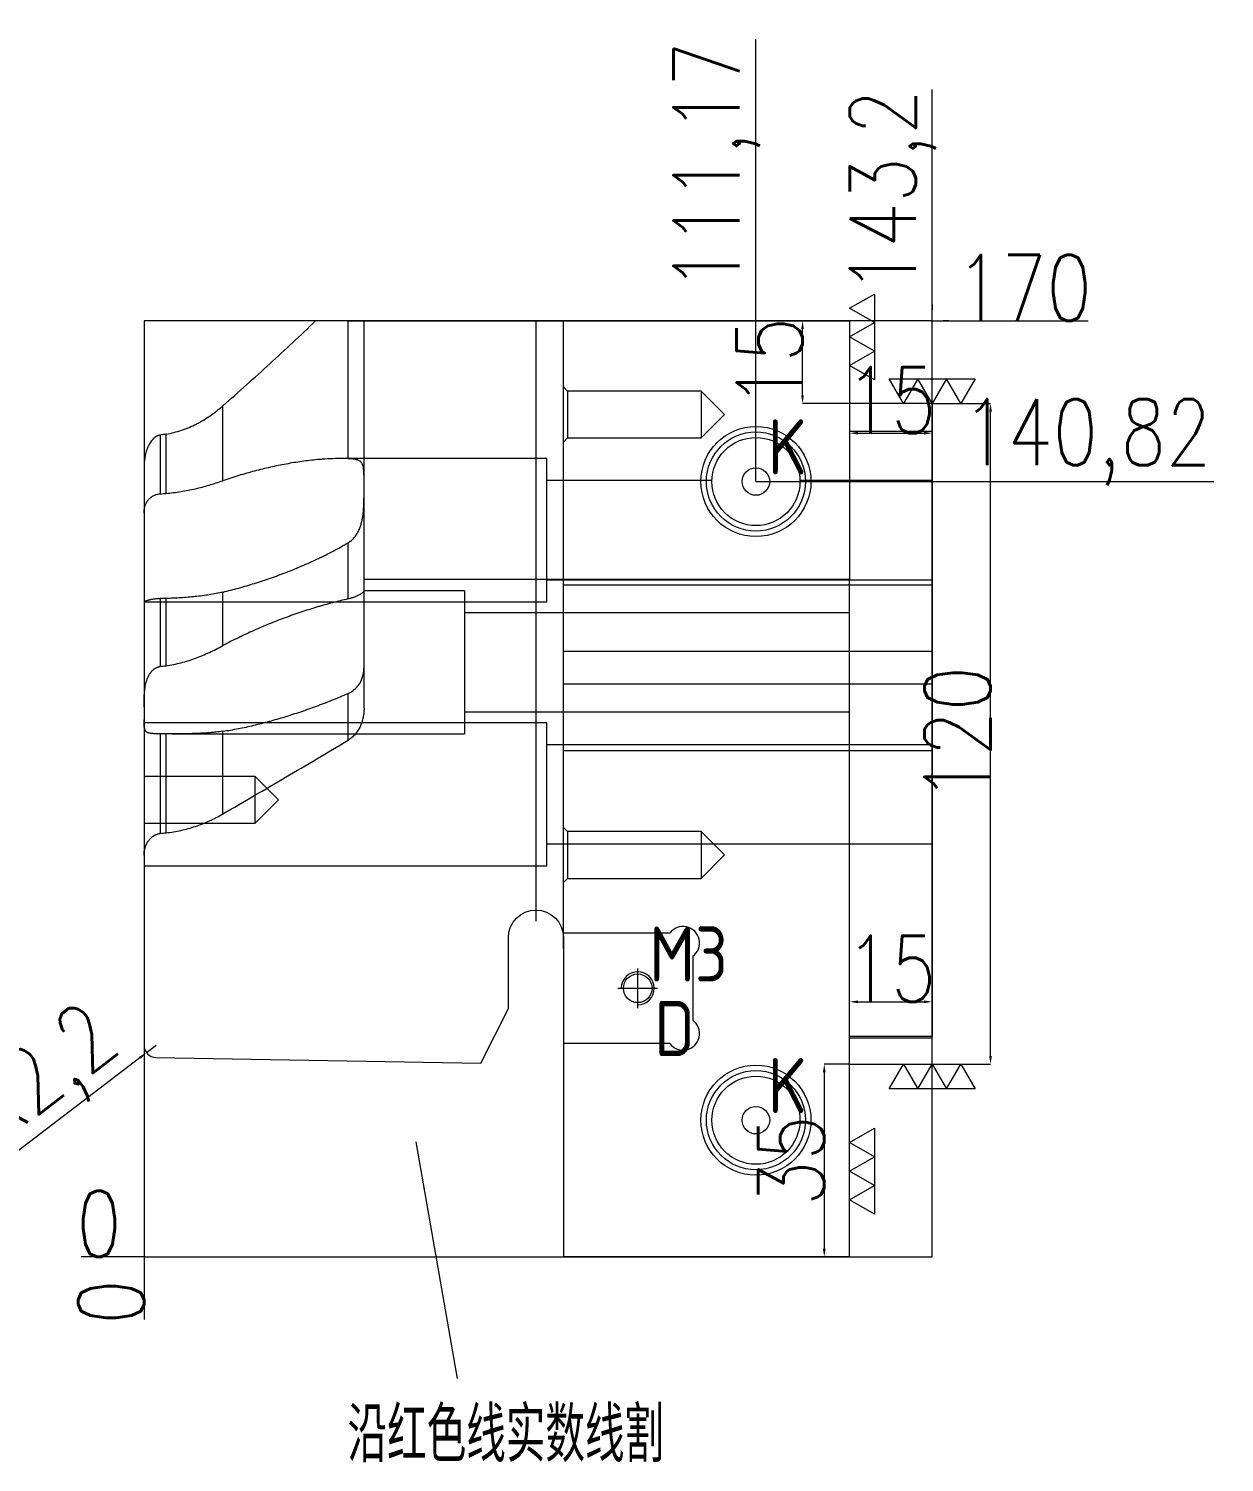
# Model space of a CAD drawing. Header units: millimetres. Extents: x 13923 to 15021, y 34859 to 35408.
# Drawn here: x 14287.8 to 14505.1, y 35057.8 to 35318.2 of the extents above; entities that cross this region are included whole.
import ezdxf

# ---------------------------------------------------------------- set-up
doc = ezdxf.new("R2010")
doc.units = ezdxf.units.MM
doc.linetypes.add('CENTER', pattern=[0])
doc.linetypes.add('DASHED', pattern=[0])
for name, color, linetype, lineweight in [('DIE', 20, 'Continuous', 20), ('DIE_W', 1, 'Continuous', 20), ('DIM', 4, 'Continuous', 20)]:
    doc.layers.add(name, color=color, linetype=linetype, lineweight=lineweight)
doc.styles.add('chinesef_fs', font='gbenor.shx', dxfattribs={"bigfont": 'gbcbig.shx'})
doc.styles.add('gbenor', font='gbenor.shx', dxfattribs={"bigfont": 'gbcbig.shx'})
doc.styles.add('TXT', font='txt.shx', dxfattribs={"width": 0.8, "bigfont": 'ctxt.shx'})
doc.dimstyles.new('零件', dxfattribs={"dimscale": 1.5, "dimtxt": 8, "dimasz": 1, "dimexe": 0, "dimexo": 0, "dimgap": 0, "dimtad": 1, "dimtxsty": 'TXT', "dimcen": 0, "dimclrd": 252, "dimclre": 252, "dimclrt": 4, "dimazin": 3, "dimtp": 0.001, "dimtm": 0.001, "dimtfac": 1, "dimtmove": 0, "dimatfit": 3, "dimlwd": 5, "dimlwe": 5})

# ---------------------------------------------------------------- blocks, each defined once
blk = doc.blocks.new('*D1119')
at = {"layer": 'Defpoints', "color": 0}
for p in [(14419.95, 35235.97), (14456.98, 35235.97), (14308.78, 35095.14)]:
    blk.add_point(p, dxfattribs=at)
at = {"layer": 'DIM', "color": 252, "lineweight": 5}
for p, q in [((14419.95, 35235.97), (14450.98, 35235.97)), ((14450.98, 35235.97), (14453.98, 35235.97)), ((14453.98, 35235.97), (14503.15, 35235.97))]:
    blk.add_line(p, q, dxfattribs=at)
at = {"layer": 'DIM', "color": 4, "lineweight": 5, "insert": (14480.06, 35243.11), "char_height": 12, "attachment_point": 5, "style": 'TXT'}
blk.add_mtext('140,82', dxfattribs=at)
blk = doc.blocks.new('*D1120')
at = {"layer": 'Defpoints', "color": 0}
for p in [(14451.98, 35265.14), (14456.98, 35265.14), (14308.78, 35095.14)]:
    blk.add_point(p, dxfattribs=at)
at = {"layer": 'DIM', "color": 252, "lineweight": 5}
for p, q in [((14451.98, 35265.14), (14454.98, 35265.14)), ((14454.98, 35265.14), (14453.98, 35265.14)), ((14453.98, 35265.14), (14480.29, 35265.14))]:
    blk.add_line(p, q, dxfattribs=at)
at = {"layer": 'DIM', "color": 4, "lineweight": 5, "insert": (14468.63, 35271.14), "char_height": 12, "attachment_point": 5, "style": 'TXT'}
blk.add_mtext('170', dxfattribs=at)
blk = doc.blocks.new('*D1121')
at = {"layer": 'Defpoints', "color": 0}
for p in [(14303.78, 35095.14), (14308.78, 35095.14), (14308.78, 35095.14)]:
    blk.add_point(p, dxfattribs=at)
at = {"layer": 'DIM', "color": 252, "lineweight": 5}
blk.add_line((14308.78, 35095.14), (14297.38, 35095.14), dxfattribs=at)
at = {"layer": 'DIM', "color": 4, "lineweight": 5, "insert": (14300.58, 35101.14), "char_height": 12, "attachment_point": 5, "style": 'TXT'}
blk.add_mtext('0', dxfattribs=at)
blk = doc.blocks.new('*D1122')
at = {"layer": 'Defpoints', "color": 0}
for p in [(14308.78, 35095.14), (14308.78, 35095.14), (14308.78, 35090.14)]:
    blk.add_point(p, dxfattribs=at)
at = {"layer": 'DIM', "color": 252, "lineweight": 5}
blk.add_line((14308.78, 35095.14), (14308.78, 35083.74), dxfattribs=at)
at = {"layer": 'DIM', "color": 4, "lineweight": 5, "insert": (14302.78, 35086.94), "char_height": 12, "attachment_point": 5, "rotation": 90, "style": 'TXT'}
blk.add_mtext('0', dxfattribs=at)
blk = doc.blocks.new('*D1123')
at = {"layer": 'Defpoints', "color": 0}
for p in [(14451.98, 35270.14), (14451.98, 35265.14), (14308.78, 35095.14)]:
    blk.add_point(p, dxfattribs=at)
at = {"layer": 'DIM', "color": 252, "lineweight": 5}
for p, q in [((14451.98, 35267.14), (14451.98, 35307.17)), ((14451.98, 35265.14), (14451.98, 35268.14)), ((14451.98, 35268.14), (14451.98, 35267.14))]:
    blk.add_line(p, q, dxfattribs=at)
at = {"layer": 'DIM', "color": 4, "lineweight": 5, "insert": (14444.83, 35288.66), "char_height": 12, "attachment_point": 5, "rotation": 90, "style": 'TXT'}
blk.add_mtext('143,2', dxfattribs=at)
blk = doc.blocks.new('*D1124')
at = {"layer": 'Defpoints', "color": 0}
for p in [(14419.95, 35270.14), (14419.95, 35235.97), (14308.78, 35095.14)]:
    blk.add_point(p, dxfattribs=at)
at = {"layer": 'DIM', "color": 252, "lineweight": 5}
for p, q in [((14419.95, 35267.14), (14419.95, 35316.31)), ((14419.95, 35264.14), (14419.95, 35267.14)), ((14419.95, 35235.97), (14419.95, 35264.14))]:
    blk.add_line(p, q, dxfattribs=at)
at = {"layer": 'DIM', "color": 4, "lineweight": 5, "insert": (14412.8, 35293.23), "char_height": 12, "attachment_point": 5, "rotation": 90, "style": 'TXT'}
blk.add_mtext('111,17', dxfattribs=at)
blk = doc.blocks.new('*D1130')
at = {"layer": 'Defpoints', "color": 0}
for p in [(14436.98, 35250.14), (14451.98, 35250.14), (14451.98, 35244.75)]:
    blk.add_point(p, dxfattribs=at)
at = {"layer": 'DIE', "color": 252, "linetype": 'Continuous', "lineweight": 5}
for p, q in [((14436.98, 35250.14), (14436.98, 35244.75)), ((14451.98, 35250.14), (14451.98, 35244.75)), ((14438.48, 35244.75), (14450.48, 35244.75))]:
    blk.add_line(p, q, dxfattribs=at)
at = {"layer": 'DIE', "color": 252}
for points in [[(14438.48, 35245), (14438.48, 35244.5), (14436.98, 35244.75)], [(14450.48, 35244.5), (14450.48, 35245), (14451.98, 35244.75)]]:
    blk.add_solid(points, dxfattribs=at)
at = {"layer": 'DIE', "color": 4, "lineweight": 5, "insert": (14444.48, 35250.75), "char_height": 12, "attachment_point": 5, "style": 'TXT'}
blk.add_mtext('15', dxfattribs=at)
blk = doc.blocks.new('*D1131')
at = {"layer": 'Defpoints', "color": 0}
for p in [(14428.42, 35265.14), (14436.98, 35265.14), (14436.98, 35250.14)]:
    blk.add_point(p, dxfattribs=at)
at = {"layer": 'DIE', "color": 252, "linetype": 'Continuous', "lineweight": 5}
for p, q in [((14436.98, 35265.14), (14428.42, 35265.14)), ((14428.42, 35251.64), (14428.42, 35263.64)), ((14436.98, 35250.14), (14428.42, 35250.14))]:
    blk.add_line(p, q, dxfattribs=at)
at = {"layer": 'DIE', "color": 252}
for points in [[(14428.67, 35263.64), (14428.17, 35263.64), (14428.42, 35265.14)], [(14428.17, 35251.64), (14428.67, 35251.64), (14428.42, 35250.14)]]:
    blk.add_solid(points, dxfattribs=at)
at = {"layer": 'DIE', "color": 4, "lineweight": 5, "insert": (14422.42, 35257.64), "char_height": 12, "attachment_point": 5, "rotation": 90, "style": 'TXT'}
blk.add_mtext('15', dxfattribs=at)
blk = doc.blocks.new('*D1132')
at = {"layer": 'Defpoints', "color": 0}
for p in [(14436.98, 35130.14), (14432.36, 35095.14), (14436.98, 35095.14)]:
    blk.add_point(p, dxfattribs=at)
at = {"layer": 'DIE', "color": 252, "linetype": 'Continuous', "lineweight": 5}
for p, q in [((14436.98, 35130.14), (14432.36, 35130.14)), ((14432.36, 35128.64), (14432.36, 35096.64)), ((14436.98, 35095.14), (14432.36, 35095.14))]:
    blk.add_line(p, q, dxfattribs=at)
at = {"layer": 'DIE', "color": 252}
for points in [[(14432.61, 35128.64), (14432.11, 35128.64), (14432.36, 35130.14)], [(14432.11, 35096.64), (14432.61, 35096.64), (14432.36, 35095.14)]]:
    blk.add_solid(points, dxfattribs=at)
at = {"layer": 'DIE', "color": 4, "lineweight": 5, "insert": (14426.36, 35112.64), "char_height": 12, "attachment_point": 5, "rotation": 90, "style": 'TXT'}
blk.add_mtext('35', dxfattribs=at)
blk = doc.blocks.new('*D1133')
at = {"layer": 'Defpoints', "color": 0}
for p in [(14451.98, 35141.47), (14436.98, 35130.14), (14451.98, 35130.14)]:
    blk.add_point(p, dxfattribs=at)
at = {"layer": 'DIE', "color": 252, "linetype": 'Continuous', "lineweight": 5}
for p, q in [((14436.98, 35130.14), (14436.98, 35141.47)), ((14438.48, 35141.47), (14450.48, 35141.47)), ((14451.98, 35130.14), (14451.98, 35141.47))]:
    blk.add_line(p, q, dxfattribs=at)
at = {"layer": 'DIE', "color": 252}
for points in [[(14438.48, 35141.72), (14438.48, 35141.22), (14436.98, 35141.47)], [(14450.48, 35141.22), (14450.48, 35141.72), (14451.98, 35141.47)]]:
    blk.add_solid(points, dxfattribs=at)
at = {"layer": 'DIE', "color": 4, "lineweight": 5, "insert": (14444.48, 35147.47), "char_height": 12, "attachment_point": 5, "style": 'TXT'}
blk.add_mtext('15', dxfattribs=at)
blk = doc.blocks.new('*D1134')
at = {"layer": 'Defpoints', "color": 0}
for p in [(14451.98, 35250.14), (14462.57, 35250.14), (14451.98, 35130.14)]:
    blk.add_point(p, dxfattribs=at)
at = {"layer": 'DIE', "color": 252, "linetype": 'Continuous', "lineweight": 5}
for p, q in [((14451.98, 35250.14), (14462.57, 35250.14)), ((14462.57, 35131.64), (14462.57, 35248.64)), ((14451.98, 35130.14), (14462.57, 35130.14))]:
    blk.add_line(p, q, dxfattribs=at)
at = {"layer": 'DIE', "color": 252}
for points in [[(14462.82, 35248.64), (14462.32, 35248.64), (14462.57, 35250.14)], [(14462.32, 35131.64), (14462.82, 35131.64), (14462.57, 35130.14)]]:
    blk.add_solid(points, dxfattribs=at)
at = {"layer": 'DIE', "color": 4, "lineweight": 5, "insert": (14456.57, 35190.14), "char_height": 12, "attachment_point": 5, "rotation": 90, "style": 'TXT'}
blk.add_mtext('120', dxfattribs=at)
blk = doc.blocks.new('*D1135')
at = {"layer": 'Defpoints', "color": 0}
for p in [(14309.23, 35132.23), (14310.98, 35133.56)]:
    blk.add_point(p, dxfattribs=at)
at = {"layer": 'DIE', "color": 252, "linetype": 'Continuous', "lineweight": 5}
for p, q in [((14310.98, 35133.56), (14309.23, 35132.23)), ((14308.04, 35131.32), (14283.59, 35112.65))]:
    blk.add_line(p, q, dxfattribs=at)
at = {"layer": 'DIE', "color": 252}
blk.add_solid([(14308.19, 35131.12), (14307.89, 35131.52), (14309.23, 35132.23)], dxfattribs=at)
at = {"layer": 'DIE', "color": 4, "lineweight": 5, "insert": (14290.88, 35127.21), "char_height": 12, "attachment_point": 5, "rotation": 37.3651, "style": 'TXT'}
blk.add_mtext('R2,2', dxfattribs=at)

msp = doc.modelspace()

# ---------------------------------------------------------------- linework, layer by layer
at = {"layer": 'DIE', "color": 155, "linetype": 'Continuous', "lineweight": 5}
for p, q in [((14345.861, 35240.117), (14345.861, 35265.141)), ((14323.11, 35236.12), (14323.11, 35249.733)), ((14311.699, 35244.406), (14311.699, 35233.726)), ((14312.778, 35233.815), (14312.778, 35244.579)), ((14345.861, 35214.639), (14345.861, 35224.855)), ((14323.11, 35206.158), (14323.11, 35215.889)), ((14311.699, 35214.696), (14311.699, 35202.376)), ((14312.778, 35202.519), (14312.778, 35214.726)), ((14345.861, 35188.974), (14345.861, 35197.482)), ((14311.699, 35190.145), (14311.699, 35172.043)), ((14312.778, 35172.16), (14312.778, 35190.142)), ((14323.11, 35175.601), (14323.11, 35190.61))]:
    msp.add_line(p, q, dxfattribs=at)
at = {"layer": 'DIE', "color": 11, "linetype": 'Continuous', "lineweight": 5}
msp.add_line((14348.748, 35265.141), (14436.978, 35265.141), dxfattribs=at)
at = {"layer": 'DIE', "color": 31, "linetype": 'Continuous', "lineweight": 5}
for p, q in [((14348.748, 35218.171), (14348.748, 35265.141)), ((14308.778, 35238.626), (14308.778, 35230.243)), ((14308.778, 35230.243), (14308.778, 35214.141)), ((14308.778, 35214.141), (14308.778, 35195.052)), ((14308.778, 35195.052), (14308.778, 35192.687)), ((14308.778, 35192.687), (14308.778, 35168.105))]:
    msp.add_line(p, q, dxfattribs=at)
at = {"layer": 'DIE', "color": 155, "linetype": 'DASHED', "lineweight": 5, "ltscale": 0.574891}
msp.add_line((14379.978, 35265.141), (14379.978, 35156.141), dxfattribs=at)
at = {"layer": 'DIE', "color": 2, "linetype": 'DASHED', "lineweight": 5, "ltscale": 0.574891}
for p, q in [((14384.978, 35151.141), (14384.978, 35265.141)), ((14404.286, 35153.922), (14384.978, 35153.922)), ((14408.478, 35149.731), (14408.478, 35138.114)), ((14436.978, 35134.941), (14451.978, 35134.941)), ((14404.286, 35133.922), (14384.978, 35133.922))]:
    msp.add_line(p, q, dxfattribs=at)
at = {"layer": 'DIE', "color": 2, "linetype": 'Continuous', "lineweight": 5}
for p, q in [((14436.978, 35265.141), (14436.978, 35218.171)), ((14451.978, 35250.141), (14436.978, 35250.141)), ((14451.978, 35245.141), (14451.978, 35250.141)), ((14436.978, 35245.141), (14451.978, 35245.141)), ((14451.978, 35245.141), (14451.978, 35135.141)), ((14436.978, 35218.171), (14348.748, 35218.171)), ((14348.748, 35194.788), (14348.748, 35218.171)), ((14436.978, 35095.141), (14436.978, 35218.171)), ((14308.778, 35168.105), (14308.778, 35133.564)), ((14451.978, 35135.141), (14436.978, 35135.141)), ((14451.978, 35130.141), (14451.978, 35135.141)), ((14436.978, 35130.141), (14451.978, 35130.141)), ((14436.978, 35095.141), (14384.978, 35095.141))]:
    msp.add_line(p, q, dxfattribs=at)
at = {"layer": 'DIE', "color": 5, "linetype": 'DASHED', "lineweight": 5, "ltscale": 0.574891}
for p, q in [((14385.725, 35252.394), (14384.978, 35253.141)), ((14409.978, 35252.394), (14385.725, 35252.394)), ((14385.725, 35252.394), (14385.725, 35243.888)), ((14414.231, 35248.141), (14409.978, 35252.394)), ((14409.978, 35252.394), (14409.978, 35243.888)), ((14409.978, 35243.888), (14414.231, 35248.141)), ((14384.978, 35243.141), (14385.725, 35243.888)), ((14385.725, 35243.888), (14409.978, 35243.888)), ((14328.978, 35182.394), (14308.778, 35182.394)), ((14328.978, 35173.888), (14328.978, 35182.394)), ((14308.778, 35173.888), (14328.978, 35173.888)), ((14385.725, 35172.394), (14384.978, 35173.141)), ((14409.978, 35172.394), (14385.725, 35172.394)), ((14385.725, 35172.394), (14385.725, 35163.888)), ((14414.231, 35168.141), (14409.978, 35172.394)), ((14409.978, 35172.394), (14409.978, 35163.888)), ((14409.978, 35163.888), (14414.231, 35168.141)), ((14384.978, 35163.141), (14385.725, 35163.888)), ((14385.725, 35163.888), (14409.978, 35163.888))]:
    msp.add_line(p, q, dxfattribs=at)
at = {"layer": 'DIE', "color": 31, "linetype": 'DASHED', "lineweight": 5, "ltscale": 0.574891}
for p, q in [((14381.978, 35240.141), (14344.513, 35240.141)), ((14381.978, 35214.141), (14381.978, 35240.141)), ((14411.949, 35236.145), (14381.978, 35236.145)), ((14451.978, 35236.145), (14427.946, 35236.145)), ((14381.978, 35218.138), (14451.978, 35218.138)), ((14366.978, 35216.141), (14348.748, 35216.141)), ((14366.978, 35216.141), (14366.978, 35190.141)), ((14308.778, 35214.141), (14381.978, 35214.141)), ((14436.978, 35212.145), (14366.978, 35212.145)), ((14381.978, 35192.141), (14308.778, 35192.141)), ((14366.978, 35194.138), (14436.978, 35194.138)), ((14381.978, 35166.141), (14381.978, 35192.141)), ((14313.832, 35190.141), (14366.978, 35190.141)), ((14451.978, 35188.145), (14381.978, 35188.145)), ((14333.231, 35178.141), (14328.978, 35182.394)), ((14328.978, 35173.888), (14333.231, 35178.141)), ((14381.978, 35170.138), (14451.978, 35170.138)), ((14308.778, 35166.141), (14381.978, 35166.141))]:
    msp.add_line(p, q, dxfattribs=at)
at = {"layer": 'DIE', "color": 4, "linetype": 'Continuous', "lineweight": 5}
msp.add_line((14358.15, 35116.041), (14365.65, 35073.059), dxfattribs=at)
at = {"layer": 'DIE', "color": 1, "linetype": 'Continuous', "lineweight": 5}
for points in [[(14441.478, 35254.437), (14436.978, 35257.035), (14441.478, 35259.633), (14436.978, 35262.231), (14441.478, 35264.829), (14436.978, 35267.427), (14441.478, 35270.025), (14441.478, 35254.437)], [(14459.772, 35254.641), (14457.174, 35250.141), (14454.576, 35254.641), (14451.978, 35250.141), (14449.38, 35254.641), (14446.781, 35250.141), (14444.183, 35254.641), (14459.772, 35254.641)], [(14444.183, 35125.641), (14446.781, 35130.141), (14449.38, 35125.641), (14451.978, 35130.141), (14454.576, 35125.641), (14457.174, 35130.141), (14459.772, 35125.641), (14444.183, 35125.641)], [(14441.478, 35102.931), (14436.978, 35105.529), (14441.478, 35108.127), (14436.978, 35110.726), (14441.478, 35113.324), (14436.978, 35115.922), (14441.478, 35118.52), (14441.478, 35102.931)]]:
    msp.add_lwpolyline(points, close=True, dxfattribs=at)
msp.add_lwpolyline([(14308.778, 35133.564, 0.4049023), (14310.909, 35131.364), (14310.909, 35131.364), (14369.978, 35130.333), (14374.978, 35140.246), (14374.978, 35151.141), (14374.978, 35153.141, -1), (14384.978, 35153.141), (14384.978, 35151.141), (14384.978, 35095.141)], format="xyb", dxfattribs=at)
at = {"layer": 'DIE', "color": 2, "linetype": 'DASHED', "lineweight": 5, "ltscale": 0.574891}
for centre in [(14419.948, 35235.966), (14419.948, 35119.966)]:
    msp.add_circle(centre, 10, dxfattribs=at)
at = {"layer": 'DIE', "color": 6, "linetype": 'Continuous', "lineweight": 5}
for centre in [(14419.948, 35235.966), (14419.948, 35119.966)]:
    msp.add_circle(centre, 9, dxfattribs=at)
at = {"layer": 'DIE', "color": 42, "linetype": 'Continuous', "lineweight": 5}
for centre in [(14419.948, 35235.966), (14419.948, 35119.966)]:
    msp.add_circle(centre, 2.5, dxfattribs=at)
at = {"layer": 'DIE', "color": 30, "linetype": 'DASHED', "lineweight": 5, "ltscale": 0.574891}
msp.add_circle((14398.478, 35143.922), 2.603, dxfattribs=at)
at = {"layer": 'DIE', "color": 1, "linetype": 'Continuous', "lineweight": 5}
msp.add_circle((14419.948, 35119.966), 8, dxfattribs=at)
at = {"layer": 'DIE', "color": 2, "linetype": 'DASHED', "lineweight": 5, "ltscale": 0.574891}
for centre, start, end in [((14406.71, 35152.154), 306.1042, 143.89579), ((14406.71, 35135.69), 216.10422, 53.8958)]:
    msp.add_arc(centre, 3, start, end, dxfattribs=at)
at = {"layer": 'DIE', "color": 30, "linetype": 'DASHED', "lineweight": 5, "ltscale": 0.574891}
msp.add_arc((14398.478, 35143.922), 3, 270, 180, dxfattribs=at)
at = {"layer": 'DIE', "color": 2, "linetype": 'Continuous', "lineweight": 5}
for points, knots in [([(14323.11, 35249.733), (14325.967, 35252.245), (14328.801, 35254.783), (14334.415, 35259.917), (14337.195, 35262.513), (14339.946, 35265.141)], [0, 0, 0, 0, 0.5, 0.5, 1, 1, 1, 1]), ([(14312.778, 35244.579), (14313.264, 35244.657), (14313.743, 35244.756), (14314.687, 35244.991), (14315.152, 35245.127), (14316.069, 35245.435), (14316.521, 35245.607), (14317.412, 35245.984), (14317.852, 35246.19), (14318.502, 35246.523), (14318.825, 35246.695), (14319.145, 35246.877), (14319.304, 35246.969), (14319.357, 35247), (14319.463, 35247.062), (14319.937, 35247.345), (14320.399, 35247.644), (14321.203, 35248.201), (14321.596, 35248.492), (14322.365, 35249.096), (14322.741, 35249.409), (14323.11, 35249.733)], [0, 0, 0, 0, 0.125, 0.125, 0.25, 0.25, 0.375, 0.375, 0.5, 0.5, 0.5625, 0.59375, 0.59375, 0.609375, 0.609375, 0.625, 0.75, 0.75, 0.875, 0.875, 1, 1, 1, 1]), ([(14311.699, 35244.406), (14311.626, 35244.394), (14311.555, 35244.378), (14311.416, 35244.338), (14311.347, 35244.314), (14311.213, 35244.259), (14311.148, 35244.228), (14311.067, 35244.185), (14311.051, 35244.176), (14311.019, 35244.158), (14310.971, 35244.131), (14310.925, 35244.102), (14310.774, 35244.002), (14310.66, 35243.912), (14310.5, 35243.766), (14310.448, 35243.715), (14310.372, 35243.636), (14310.347, 35243.609), (14310.298, 35243.555), (14310.274, 35243.528), (14310.156, 35243.39), (14310.069, 35243.274), (14309.905, 35243.037), (14309.829, 35242.915), (14309.686, 35242.664), (14309.62, 35242.535), (14309.542, 35242.371), (14309.526, 35242.338), (14309.496, 35242.272), (14309.452, 35242.172), (14309.41, 35242.072), (14309.33, 35241.871), (14309.281, 35241.736), (14309.191, 35241.463), (14309.149, 35241.326), (14309.036, 35240.911), (14308.974, 35240.63), (14308.9, 35240.204), (14308.878, 35240.061), (14308.841, 35239.773), (14308.826, 35239.63), (14308.79, 35239.199), (14308.778, 35238.912), (14308.778, 35238.626)], [0, 0, 0, 0, 0.03125, 0.03125, 0.0625, 0.0625, 0.09375, 0.09375, 0.1015625, 0.1015625, 0.109375, 0.125, 0.125, 0.1875, 0.1875, 0.21875, 0.21875, 0.234375, 0.234375, 0.25, 0.25, 0.3125, 0.3125, 0.375, 0.375, 0.4375, 0.4375, 0.453125, 0.453125, 0.46875, 0.5, 0.5, 0.5625, 0.5625, 0.625, 0.625, 0.75, 0.75, 0.8125, 0.8125, 0.875, 0.875, 1, 1, 1, 1]), ([(14348.748, 35194.788), (14348.748, 35194.503), (14348.733, 35194.221), (14348.675, 35193.661), (14348.632, 35193.383), (14348.517, 35192.832), (14348.444, 35192.559), (14348.266, 35192.017), (14348.163, 35191.754), (14347.926, 35191.243), (14347.792, 35190.996), (14347.566, 35190.637), (14347.487, 35190.52), (14347.382, 35190.376), (14347.361, 35190.348), (14347.318, 35190.291), (14347.252, 35190.206), (14347.185, 35190.124), (14347.048, 35189.962), (14346.953, 35189.858), (14346.756, 35189.658), (14346.653, 35189.562), (14346.441, 35189.379), (14346.331, 35189.291), (14346.102, 35189.126), (14345.984, 35189.047), (14345.861, 35188.974)], [0, 0, 0, 0, 0.125, 0.125, 0.25, 0.25, 0.375, 0.375, 0.5, 0.5, 0.625, 0.625, 0.6875, 0.6875, 0.703125, 0.703125, 0.71875, 0.75, 0.75, 0.8125, 0.8125, 0.875, 0.875, 0.9375, 0.9375, 1, 1, 1, 1]), ([(14323.11, 35175.601), (14326.913, 35177.811), (14330.71, 35180.03), (14338.294, 35184.487), (14342.081, 35186.725), (14345.861, 35188.974)], [0, 0, 0, 0, 0.5, 0.5, 1, 1, 1, 1]), ([(14312.778, 35172.16), (14313.694, 35172.259), (14314.597, 35172.408), (14316.374, 35172.8), (14317.249, 35173.043), (14318.973, 35173.621), (14319.822, 35173.955), (14320.762, 35174.382), (14320.866, 35174.43), (14321.074, 35174.528), (14321.178, 35174.577), (14321.489, 35174.728), (14321.695, 35174.831), (14322.308, 35175.148), (14322.712, 35175.369), (14323.11, 35175.601)], [0, 0, 0, 0, 0.25, 0.25, 0.5, 0.5, 0.75, 0.75, 0.78125, 0.78125, 0.8125, 0.8125, 0.875, 0.875, 1, 1, 1, 1]), ([(14308.778, 35168.105), (14308.778, 35168.327), (14308.793, 35168.549), (14308.839, 35168.879), (14308.862, 35169.016), (14308.893, 35169.152), (14308.905, 35169.207), (14308.912, 35169.234), (14308.932, 35169.316), (14308.946, 35169.37), (14308.993, 35169.531), (14309.027, 35169.637), (14309.104, 35169.845), (14309.147, 35169.948), (14309.239, 35170.151), (14309.29, 35170.25), (14309.358, 35170.373), (14309.372, 35170.397), (14309.4, 35170.445), (14309.444, 35170.518), (14309.489, 35170.588), (14309.583, 35170.727), (14309.649, 35170.816), (14309.789, 35170.989), (14309.863, 35171.073), (14309.981, 35171.193), (14310.021, 35171.232), (14310.104, 35171.308), (14310.146, 35171.345), (14310.274, 35171.452), (14310.363, 35171.519), (14310.548, 35171.643), (14310.644, 35171.7), (14310.769, 35171.765), (14310.794, 35171.777), (14310.845, 35171.801), (14310.921, 35171.837), (14310.998, 35171.868), (14311.155, 35171.927), (14311.261, 35171.96), (14311.477, 35172.012), (14311.587, 35172.031), (14311.699, 35172.043)], [0, 0, 0, 0, 0.125, 0.125, 0.1875, 0.203125, 0.203125, 0.21875, 0.21875, 0.25, 0.25, 0.3125, 0.3125, 0.375, 0.375, 0.4375, 0.4375, 0.453125, 0.453125, 0.46875, 0.5, 0.5, 0.5625, 0.5625, 0.625, 0.625, 0.65625, 0.65625, 0.6875, 0.6875, 0.75, 0.75, 0.8125, 0.8125, 0.828125, 0.828125, 0.84375, 0.875, 0.875, 0.9375, 0.9375, 1, 1, 1, 1])]:
    msp.add_open_spline(points, degree=3, knots=knots, dxfattribs=at)
at = {"layer": 'DIE', "color": 31, "linetype": 'Continuous', "lineweight": 5}
for points in [[(14345.861, 35265.141), (14343.89, 35265.141), (14341.918, 35265.141), (14339.946, 35265.141)], [(14311.699, 35233.726), (14312.058, 35233.756), (14312.418, 35233.785), (14312.778, 35233.815)], [(14312.778, 35214.726), (14312.418, 35214.716), (14312.058, 35214.706), (14311.699, 35214.696)], [(14311.699, 35202.376), (14312.058, 35202.424), (14312.418, 35202.471), (14312.778, 35202.519)], [(14312.778, 35190.142), (14312.418, 35190.143), (14312.058, 35190.144), (14311.699, 35190.145)]]:
    msp.add_open_spline(points, degree=3, dxfattribs=at)
for points, knots in [([(14345.861, 35265.141), (14345.977, 35265.141), (14346.089, 35265.141), (14346.308, 35265.141), (14346.414, 35265.141), (14346.723, 35265.141), (14346.917, 35265.141), (14347.143, 35265.141), (14347.188, 35265.141), (14347.276, 35265.141), (14347.318, 35265.141), (14347.444, 35265.141), (14347.524, 35265.141), (14347.751, 35265.141), (14347.888, 35265.141), (14348.041, 35265.141), (14348.071, 35265.141), (14348.129, 35265.141), (14348.157, 35265.141), (14348.238, 35265.141), (14348.288, 35265.141), (14348.426, 35265.141), (14348.502, 35265.141), (14348.594, 35265.141), (14348.62, 35265.141), (14348.655, 35265.141), (14348.666, 35265.141), (14348.685, 35265.141), (14348.694, 35265.141), (14348.732, 35265.141), (14348.748, 35265.141), (14348.748, 35265.141)], [0, 0, 0, 0, 0.0625206, 0.0625206, 0.1250412, 0.1250412, 0.2500823, 0.2500823, 0.2813426, 0.2813426, 0.3126029, 0.3126029, 0.3751235, 0.3751235, 0.5001647, 0.5001647, 0.531425, 0.531425, 0.5626853, 0.5626853, 0.6252058, 0.6252058, 0.750247, 0.750247, 0.8127676, 0.8127676, 0.8440279, 0.8440279, 0.8752882, 0.8752882, 1, 1, 1, 1]), ([(14345.861, 35240.117), (14345.406, 35240.134), (14344.949, 35240.141), (14344.028, 35240.141), (14343.565, 35240.133), (14342.633, 35240.101), (14342.165, 35240.078), (14341.46, 35240.033), (14341.165, 35240.012), (14340.87, 35239.989), (14340.751, 35239.979), (14340.692, 35239.974), (14340.515, 35239.959), (14339.924, 35239.907), (14339.332, 35239.846), (14338.385, 35239.736), (14337.911, 35239.675), (14336.488, 35239.476), (14335.538, 35239.321), (14333.635, 35238.972), (14332.682, 35238.777), (14330.774, 35238.349), (14328.864, 35237.883), (14326.949, 35237.341), (14325.031, 35236.76), (14324.071, 35236.45), (14323.11, 35236.12)], [0, 0, 0, 0, 0.0625, 0.0625, 0.125, 0.125, 0.1875, 0.1875, 0.21875, 0.2265625, 0.2265625, 0.234375, 0.234375, 0.25, 0.3125, 0.3125, 0.375, 0.375, 0.5, 0.5, 0.625, 0.625, 0.75, 0.875, 0.875, 1, 1, 1, 1]), ([(14348.748, 35235.38), (14348.748, 35235.567), (14348.748, 35235.932), (14348.747, 35236.449), (14348.744, 35236.774), (14348.74, 35237.088), (14348.737, 35237.241), (14348.727, 35237.535), (14348.721, 35237.678), (14348.703, 35237.952), (14348.692, 35238.084), (14348.674, 35238.243), (14348.67, 35238.274), (14348.661, 35238.336), (14348.648, 35238.428), (14348.633, 35238.516), (14348.598, 35238.688), (14348.571, 35238.796), (14348.505, 35238.999), (14348.465, 35239.094), (14348.372, 35239.272), (14348.318, 35239.355), (14348.238, 35239.451), (14348.222, 35239.47), (14348.188, 35239.506), (14348.135, 35239.56), (14348.077, 35239.609), (14347.952, 35239.702), (14347.859, 35239.758), (14347.701, 35239.831), (14347.645, 35239.854), (14347.557, 35239.886), (14347.526, 35239.896), (14347.463, 35239.916), (14347.431, 35239.925), (14347.266, 35239.971), (14347.122, 35240.001), (14346.808, 35240.049), (14346.638, 35240.069), (14346.43, 35240.085), (14346.406, 35240.087), (14346.359, 35240.091), (14346.288, 35240.096), (14346.215, 35240.1), (14346.067, 35240.108), (14345.965, 35240.113), (14345.861, 35240.117)], [0, 0, 0, 0, 0.0625, 0.125, 0.1875, 0.1875, 0.25, 0.25, 0.3125, 0.3125, 0.375, 0.375, 0.390625, 0.390625, 0.40625, 0.4375, 0.4375, 0.5, 0.5, 0.5625, 0.5625, 0.625, 0.625, 0.640625, 0.640625, 0.65625, 0.6875, 0.6875, 0.75, 0.75, 0.78125, 0.78125, 0.796875, 0.796875, 0.8125, 0.8125, 0.875, 0.875, 0.9375, 0.9375, 0.9453125, 0.9453125, 0.953125, 0.96875, 0.96875, 1, 1, 1, 1]), ([(14312.778, 35233.815), (14313.23, 35233.852), (14313.679, 35233.898), (14314.572, 35234.007), (14315.46, 35234.133), (14316.774, 35234.368), (14318.072, 35234.648), (14319.355, 35234.966), (14320.2, 35235.202), (14321.04, 35235.448), (14321.457, 35235.577), (14322.287, 35235.842), (14322.7, 35235.979), (14323.11, 35236.12)], [0, 0, 0, 0, 0.125, 0.125, 0.25, 0.375, 0.5, 0.625, 0.75, 0.75, 0.875, 0.875, 1, 1, 1, 1]), ([(14308.778, 35230.243), (14308.778, 35230.455), (14308.79, 35230.665), (14308.822, 35230.9), (14308.826, 35230.926), (14308.834, 35230.978), (14308.846, 35231.056), (14308.861, 35231.133), (14308.893, 35231.286), (14308.919, 35231.386), (14308.977, 35231.584), (14309.011, 35231.681), (14309.086, 35231.872), (14309.128, 35231.967), (14309.187, 35232.082), (14309.198, 35232.105), (14309.223, 35232.151), (14309.26, 35232.219), (14309.3, 35232.285), (14309.382, 35232.414), (14309.441, 35232.498), (14309.567, 35232.658), (14309.635, 35232.735), (14309.778, 35232.882), (14309.853, 35232.953), (14309.974, 35233.053), (14310.016, 35233.086), (14310.1, 35233.149), (14310.143, 35233.179), (14310.274, 35233.267), (14310.364, 35233.32), (14310.551, 35233.419), (14310.647, 35233.463), (14310.796, 35233.523), (14310.847, 35233.542), (14310.924, 35233.568), (14310.95, 35233.577), (14311.002, 35233.593), (14311.028, 35233.601), (14311.159, 35233.639), (14311.265, 35233.663), (14311.48, 35233.703), (14311.589, 35233.717), (14311.699, 35233.726)], [0, 0, 0, 0, 0.125, 0.125, 0.140625, 0.140625, 0.15625, 0.1875, 0.1875, 0.25, 0.25, 0.3125, 0.3125, 0.375, 0.375, 0.390625, 0.390625, 0.40625, 0.4375, 0.4375, 0.5, 0.5, 0.5625, 0.5625, 0.625, 0.625, 0.65625, 0.65625, 0.6875, 0.6875, 0.75, 0.75, 0.8125, 0.8125, 0.84375, 0.84375, 0.859375, 0.859375, 0.875, 0.875, 0.9375, 0.9375, 1, 1, 1, 1]), ([(14345.861, 35224.855), (14346.07, 35224.979), (14346.265, 35225.12), (14346.631, 35225.43), (14346.801, 35225.599), (14346.999, 35225.828), (14347.038, 35225.874), (14347.114, 35225.969), (14347.151, 35226.017), (14347.26, 35226.163), (14347.329, 35226.262), (14347.526, 35226.566), (14347.643, 35226.777), (14347.803, 35227.104), (14347.853, 35227.214), (14347.948, 35227.439), (14347.992, 35227.552), (14348.117, 35227.892), (14348.189, 35228.121), (14348.315, 35228.583), (14348.369, 35228.816), (14348.463, 35229.283), (14348.503, 35229.518), (14348.553, 35229.871), (14348.569, 35229.989), (14348.597, 35230.222), (14348.609, 35230.339), (14348.644, 35230.686), (14348.662, 35230.916), (14348.691, 35231.371), (14348.703, 35231.596), (14348.72, 35232.043), (14348.727, 35232.264), (14348.737, 35232.702), (14348.74, 35232.919), (14348.743, 35233.187), (14348.743, 35233.24), (14348.744, 35233.347), (14348.744, 35233.4), (14348.745, 35233.559), (14348.746, 35233.664), (14348.747, 35233.976), (14348.748, 35234.385), (14348.748, 35234.779), (14348.748, 35234.972)], [0, 0, 0, 0, 0.0625, 0.0625, 0.125, 0.125, 0.140625, 0.140625, 0.15625, 0.15625, 0.1875, 0.1875, 0.25, 0.25, 0.28125, 0.28125, 0.3125, 0.3125, 0.375, 0.375, 0.4375, 0.4375, 0.5, 0.5, 0.53125, 0.53125, 0.5625, 0.5625, 0.625, 0.625, 0.6875, 0.6875, 0.75, 0.75, 0.8125, 0.8125, 0.828125, 0.828125, 0.84375, 0.84375, 0.875, 0.875, 0.9375, 1, 1, 1, 1]), ([(14323.11, 35215.889), (14324.072, 35216.117), (14325.034, 35216.364), (14326.954, 35216.893), (14328.871, 35217.456), (14330.784, 35218.087), (14332.694, 35218.753), (14333.648, 35219.103), (14335.554, 35219.839), (14336.505, 35220.225), (14337.93, 35220.834), (14338.405, 35221.042), (14339.353, 35221.468), (14339.827, 35221.687), (14340.537, 35222.023), (14340.774, 35222.136), (14341.246, 35222.366), (14341.481, 35222.482), (14342.185, 35222.833), (14342.652, 35223.073), (14343.579, 35223.562), (14344.04, 35223.812), (14344.955, 35224.324), (14345.41, 35224.586), (14345.861, 35224.855)], [0, 0, 0, 0, 0.125, 0.125, 0.25, 0.375, 0.375, 0.5, 0.5, 0.625, 0.625, 0.6875, 0.6875, 0.75, 0.75, 0.78125, 0.78125, 0.8125, 0.8125, 0.875, 0.875, 0.9375, 0.9375, 1, 1, 1, 1]), ([(14323.11, 35215.889), (14322.7, 35215.791), (14322.287, 35215.702), (14321.457, 35215.538), (14321.04, 35215.464), (14320.2, 35215.328), (14319.355, 35215.205), (14318.072, 35215.055), (14316.774, 35214.935), (14315.46, 35214.841), (14314.572, 35214.795), (14313.679, 35214.755), (14313.23, 35214.739), (14312.778, 35214.726)], [0, 0, 0, 0, 0.125, 0.125, 0.25, 0.25, 0.375, 0.5, 0.625, 0.75, 0.875, 0.875, 1, 1, 1, 1]), ([(14348.748, 35216.087), (14348.748, 35216.063), (14348.735, 35216.031), (14348.683, 35215.954), (14348.643, 35215.908), (14348.559, 35215.829), (14348.527, 35215.801), (14348.481, 35215.764), (14348.472, 35215.756), (14348.453, 35215.741), (14348.423, 35215.718), (14348.392, 35215.695), (14348.281, 35215.614), (14348.177, 35215.546), (14347.936, 35215.402), (14347.798, 35215.328), (14347.623, 35215.243), (14347.604, 35215.233), (14347.563, 35215.214), (14347.543, 35215.204), (14347.482, 35215.176), (14347.44, 35215.157), (14347.311, 35215.101), (14347.222, 35215.063), (14346.945, 35214.954), (14346.747, 35214.884), (14346.482, 35214.802), (14346.428, 35214.786), (14346.319, 35214.754), (14346.263, 35214.739), (14346.094, 35214.694), (14345.979, 35214.665), (14345.861, 35214.639)], [0, 0, 0, 0, 0.125, 0.125, 0.25, 0.25, 0.3125, 0.3125, 0.328125, 0.328125, 0.34375, 0.375, 0.375, 0.5, 0.5, 0.625, 0.625, 0.640625, 0.640625, 0.65625, 0.65625, 0.6875, 0.6875, 0.75, 0.75, 0.875, 0.875, 0.90625, 0.90625, 0.9375, 0.9375, 1, 1, 1, 1]), ([(14311.699, 35214.696), (14311.589, 35214.693), (14311.48, 35214.688), (14311.267, 35214.675), (14311.056, 35214.659), (14310.852, 35214.637), (14310.727, 35214.622), (14310.702, 35214.618), (14310.652, 35214.612), (14310.579, 35214.602), (14310.507, 35214.592), (14310.367, 35214.57), (14310.276, 35214.554), (14310.102, 35214.522), (14310.018, 35214.505), (14309.917, 35214.484), (14309.897, 35214.479), (14309.858, 35214.471), (14309.8, 35214.458), (14309.744, 35214.445), (14309.636, 35214.418), (14309.568, 35214.401), (14309.441, 35214.367), (14309.382, 35214.35), (14309.299, 35214.326), (14309.272, 35214.318), (14309.222, 35214.302), (14309.197, 35214.294), (14309.081, 35214.257), (14309.007, 35214.231), (14308.933, 35214.204), (14308.919, 35214.199), (14308.9, 35214.192), (14308.894, 35214.189), (14308.882, 35214.185), (14308.854, 35214.174), (14308.832, 35214.165), (14308.791, 35214.148), (14308.778, 35214.142), (14308.778, 35214.141)], [0, 0, 0, 0, 0.0625, 0.0625, 0.125, 0.1875, 0.1875, 0.203125, 0.203125, 0.21875, 0.25, 0.25, 0.3125, 0.3125, 0.375, 0.375, 0.390625, 0.390625, 0.40625, 0.4375, 0.4375, 0.5, 0.5, 0.5625, 0.5625, 0.59375, 0.59375, 0.625, 0.625, 0.75, 0.75, 0.78125, 0.78125, 0.796875, 0.796875, 0.8125, 0.875, 0.875, 1, 1, 1, 1]), ([(14345.861, 35214.639), (14344.913, 35214.425), (14343.962, 35214.192), (14342.531, 35213.815), (14342.053, 35213.685), (14341.334, 35213.483), (14341.035, 35213.398), (14340.735, 35213.31), (14340.615, 35213.275), (14340.555, 35213.258), (14340.375, 35213.205), (14339.294, 35212.884), (14338.217, 35212.543), (14336.306, 35211.905), (14335.353, 35211.57), (14333.452, 35210.868), (14332.503, 35210.501), (14330.611, 35209.732), (14329.667, 35209.331), (14328.255, 35208.702), (14327.785, 35208.488), (14326.846, 35208.05), (14326.377, 35207.826), (14325.441, 35207.368), (14324.974, 35207.134), (14324.041, 35206.655), (14323.575, 35206.409), (14323.11, 35206.158)], [0, 0, 0, 0, 0.125, 0.125, 0.1875, 0.1875, 0.21875, 0.2265625, 0.2265625, 0.234375, 0.234375, 0.25, 0.375, 0.375, 0.5, 0.5, 0.625, 0.625, 0.75, 0.75, 0.8125, 0.8125, 0.875, 0.875, 0.9375, 0.9375, 1, 1, 1, 1]), ([(14312.778, 35202.519), (14313.241, 35202.58), (14313.698, 35202.656), (14314.604, 35202.835), (14315.053, 35202.937), (14315.941, 35203.166), (14316.381, 35203.293), (14317.253, 35203.567), (14318.117, 35203.863), (14318.967, 35204.197), (14319.811, 35204.548), (14320.23, 35204.732), (14321.062, 35205.115), (14321.475, 35205.314), (14322.297, 35205.726), (14322.704, 35205.939), (14323.11, 35206.158)], [0, 0, 0, 0, 0.125, 0.125, 0.25, 0.25, 0.375, 0.375, 0.5, 0.625, 0.625, 0.75, 0.75, 0.875, 0.875, 1, 1, 1, 1]), ([(14308.778, 35195.052), (14308.778, 35195.35), (14308.779, 35195.657), (14308.786, 35196.13), (14308.789, 35196.29), (14308.798, 35196.614), (14308.804, 35196.778), (14308.82, 35197.111), (14308.831, 35197.279), (14308.856, 35197.621), (14308.872, 35197.793), (14308.9, 35198.055), (14308.911, 35198.143), (14308.934, 35198.32), (14308.946, 35198.409), (14308.987, 35198.675), (14309.019, 35198.853), (14309.093, 35199.209), (14309.136, 35199.388), (14309.211, 35199.655), (14309.237, 35199.744), (14309.295, 35199.922), (14309.325, 35200.011), (14309.423, 35200.273), (14309.496, 35200.445), (14309.662, 35200.781), (14309.754, 35200.945), (14309.886, 35201.143), (14309.913, 35201.182), (14309.968, 35201.26), (14309.997, 35201.298), (14310.086, 35201.412), (14310.148, 35201.486), (14310.278, 35201.626), (14310.346, 35201.694), (14310.488, 35201.822), (14310.563, 35201.883), (14310.661, 35201.954), (14310.681, 35201.968), (14310.721, 35201.995), (14310.781, 35202.036), (14310.843, 35202.073), (14310.968, 35202.144), (14311.053, 35202.186), (14311.229, 35202.26), (14311.32, 35202.292), (14311.436, 35202.324), (14311.46, 35202.33), (14311.507, 35202.341), (14311.531, 35202.346), (14311.602, 35202.361), (14311.65, 35202.369), (14311.699, 35202.376)], [0, 0, 0, 0, 0.125, 0.125, 0.1875, 0.1875, 0.25, 0.25, 0.3125, 0.3125, 0.375, 0.375, 0.40625, 0.40625, 0.4375, 0.4375, 0.5, 0.5, 0.5625, 0.5625, 0.59375, 0.59375, 0.625, 0.625, 0.6875, 0.6875, 0.75, 0.75, 0.765625, 0.765625, 0.78125, 0.78125, 0.8125, 0.8125, 0.84375, 0.84375, 0.875, 0.875, 0.8828125, 0.8828125, 0.890625, 0.90625, 0.90625, 0.9375, 0.9375, 0.96875, 0.96875, 0.9765625, 0.9765625, 0.984375, 0.984375, 1, 1, 1, 1]), ([(14345.861, 35197.482), (14346.096, 35197.584), (14346.318, 35197.703), (14346.74, 35197.972), (14346.938, 35198.123), (14347.148, 35198.313), (14347.172, 35198.334), (14347.217, 35198.377), (14347.285, 35198.442), (14347.351, 35198.509), (14347.479, 35198.646), (14347.56, 35198.74), (14347.792, 35199.032), (14347.93, 35199.239), (14348.068, 35199.486), (14348.083, 35199.513), (14348.112, 35199.569), (14348.127, 35199.597), (14348.17, 35199.681), (14348.197, 35199.738), (14348.276, 35199.91), (14348.325, 35200.026), (14348.457, 35200.38), (14348.529, 35200.622), (14348.599, 35200.934), (14348.612, 35200.996), (14348.637, 35201.122), (14348.648, 35201.186), (14348.679, 35201.376), (14348.696, 35201.504), (14348.735, 35201.888), (14348.748, 35202.146), (14348.748, 35202.406)], [0, 0, 0, 0, 0.125, 0.125, 0.25, 0.25, 0.265625, 0.265625, 0.28125, 0.3125, 0.3125, 0.375, 0.375, 0.5, 0.5, 0.515625, 0.515625, 0.53125, 0.53125, 0.5625, 0.5625, 0.625, 0.625, 0.75, 0.75, 0.78125, 0.78125, 0.8125, 0.8125, 0.875, 0.875, 1, 1, 1, 1]), ([(14323.11, 35190.61), (14323.575, 35190.679), (14324.041, 35190.754), (14324.974, 35190.915), (14325.441, 35191.001), (14326.377, 35191.184), (14326.846, 35191.281), (14327.784, 35191.484), (14328.254, 35191.591), (14329.666, 35191.924), (14330.61, 35192.165), (14332.502, 35192.68), (14333.45, 35192.954), (14335.352, 35193.536), (14336.305, 35193.842), (14338.215, 35194.487), (14339.173, 35194.825), (14340.252, 35195.224), (14340.372, 35195.269), (14340.612, 35195.358), (14340.732, 35195.403), (14341.093, 35195.539), (14341.812, 35195.814), (14342.529, 35196.096), (14343.962, 35196.671), (14344.913, 35197.069), (14345.861, 35197.482)], [0, 0, 0, 0, 0.0625, 0.0625, 0.125, 0.125, 0.1875, 0.1875, 0.25, 0.25, 0.375, 0.375, 0.5, 0.5, 0.625, 0.625, 0.75, 0.75, 0.765625, 0.765625, 0.78125, 0.78125, 0.8125, 0.875, 0.875, 1, 1, 1, 1]), ([(14311.699, 35190.145), (14311.602, 35190.145), (14311.508, 35190.146), (14311.324, 35190.147), (14311.233, 35190.148), (14311.101, 35190.15), (14311.035, 35190.151), (14310.971, 35190.152), (14310.928, 35190.153), (14310.907, 35190.154), (14310.802, 35190.157), (14310.721, 35190.159), (14310.566, 35190.166), (14310.492, 35190.17), (14310.384, 35190.177), (14310.35, 35190.179), (14310.281, 35190.184), (14310.247, 35190.187), (14310.149, 35190.197), (14310.088, 35190.203), (14309.971, 35190.219), (14309.915, 35190.228), (14309.758, 35190.257), (14309.664, 35190.28), (14309.559, 35190.315), (14309.539, 35190.322), (14309.499, 35190.337), (14309.48, 35190.345), (14309.425, 35190.369), (14309.39, 35190.385), (14309.293, 35190.439), (14309.236, 35190.479), (14309.137, 35190.568), (14309.094, 35190.616), (14309.048, 35190.683), (14309.039, 35190.696), (14309.021, 35190.724), (14309.013, 35190.738), (14308.989, 35190.781), (14308.974, 35190.81), (14308.934, 35190.902), (14308.911, 35190.967), (14308.873, 35191.105), (14308.857, 35191.178), (14308.831, 35191.331), (14308.821, 35191.412), (14308.797, 35191.665), (14308.788, 35191.848), (14308.783, 35192.073), (14308.782, 35192.098), (14308.781, 35192.149), (14308.781, 35192.174), (14308.78, 35192.252), (14308.779, 35192.304), (14308.778, 35192.464), (14308.778, 35192.574), (14308.778, 35192.687)], [0, 0, 0, 0, 0.03125, 0.03125, 0.0625, 0.0625, 0.078125, 0.0859375, 0.0859375, 0.09375, 0.09375, 0.125, 0.125, 0.15625, 0.15625, 0.171875, 0.171875, 0.1875, 0.1875, 0.21875, 0.21875, 0.25, 0.25, 0.3125, 0.3125, 0.328125, 0.328125, 0.34375, 0.34375, 0.375, 0.375, 0.4375, 0.4375, 0.5, 0.5, 0.515625, 0.515625, 0.53125, 0.53125, 0.5625, 0.5625, 0.625, 0.625, 0.6875, 0.6875, 0.75, 0.75, 0.875, 0.875, 0.890625, 0.890625, 0.90625, 0.90625, 0.9375, 0.9375, 1, 1, 1, 1]), ([(14323.11, 35190.61), (14322.706, 35190.55), (14322.299, 35190.498), (14321.682, 35190.429), (14321.476, 35190.408), (14321.061, 35190.369), (14320.852, 35190.351), (14320.225, 35190.301), (14319.383, 35190.246), (14318.104, 35190.191), (14317.239, 35190.17), (14316.367, 35190.155), (14315.928, 35190.149), (14315.042, 35190.143), (14314.595, 35190.142), (14313.693, 35190.141), (14313.237, 35190.141), (14312.778, 35190.142)], [0, 0, 0, 0, 0.125, 0.125, 0.1875, 0.1875, 0.25, 0.25, 0.375, 0.5, 0.625, 0.625, 0.75, 0.75, 0.875, 0.875, 1, 1, 1, 1])]:
    msp.add_open_spline(points, degree=3, knots=knots, dxfattribs=at)
at = {"layer": 'DIE', "color": 2, "linetype": 'Continuous', "lineweight": 5}
for points in [[(14312.778, 35244.579), (14312.418, 35244.521), (14312.058, 35244.464), (14311.699, 35244.406)], [(14311.699, 35172.043), (14312.058, 35172.082), (14312.418, 35172.121), (14312.778, 35172.16)]]:
    msp.add_open_spline(points, degree=3, dxfattribs=at)
at = {"layer": 'DIE_W', "color": 1, "linetype": 'DASHED', "lineweight": 5, "ltscale": 0.574891}
for p, q in [((14451.978, 35217.141), (14384.978, 35217.141)), ((14384.978, 35205.141), (14451.978, 35205.141)), ((14451.978, 35199.141), (14384.978, 35199.141)), ((14384.978, 35187.141), (14451.978, 35187.141))]:
    msp.add_line(p, q, dxfattribs=at)
at = {"layer": 'DIE_W', "color": 1, "linetype": 'CENTER', "lineweight": 5, "ltscale": 0.574891}
for p, q in [((14398.478, 35140.322), (14398.478, 35147.522)), ((14394.878, 35143.922), (14402.078, 35143.922))]:
    msp.add_line(p, q, dxfattribs=at)
at = {"layer": 'DIE_W', "color": 1, "linetype": 'Continuous', "lineweight": 5}
msp.add_circle((14419.948, 35235.966), 8, dxfattribs=at)
at = {"layer": 'DIM', "color": 252, "linetype": 'DASHED', "lineweight": 5, "ltscale": 0.574891}
msp.add_lwpolyline([(14308.778, 35095.141), (14451.978, 35095.141), (14451.978, 35265.141), (14308.778, 35265.141)], close=True, dxfattribs=at)

# ---------------------------------------------------------------- texts
at = {"layer": 'DIM', "color": 4, "lineweight": 5, "style": 'gbenor'}
for s, p in [('K', (14422.133, 35237.251)), ('M3', (14400.563, 35145.157)), ('D', (14401.502, 35131.627)), ('K', (14422.133, 35121.251))]:
    msp.add_text(s, height=10, dxfattribs=at).set_placement(p)
at = {"layer": 'DIM', "color": 4, "lineweight": 5, "style": 'chinesef_fs', "width": 0.9984}
msp.add_text('沿红色线实数线割', height=10, dxfattribs=at).set_placement((14345.754, 35057.865))

# ---------------------------------------------------------------- dimensions: what is measured, and where the dimension line sits
at = {"layer": 'DIE', "color": 1, "linetype": 'Continuous', "lineweight": 5}
for base, p1, p2, picture, middle in [((14428.421, 35265.141), (14436.978, 35250.141), (14436.978, 35265.141), '*D1131', (14422.421, 35257.641)), ((14462.572, 35250.141), (14451.978, 35130.141), (14451.978, 35250.141), '*D1134', (14456.572, 35190.141)), ((14432.355, 35095.141), (14436.978, 35130.141), (14436.978, 35095.141), '*D1132', (14426.355, 35112.641))]:
    dim = msp.add_linear_dim(base=base, p1=p1, p2=p2, angle=90, dimstyle='零件', dxfattribs=at)
    dim.commit()
    dim.dimension.update_dxf_attribs({"geometry": picture, "text_midpoint": middle})
for base, p1, p2, picture, middle in [((14451.978, 35244.75), (14436.978, 35250.141), (14451.978, 35250.141), '*D1130', (14444.478, 35250.75)), ((14451.978, 35141.472), (14436.978, 35130.141), (14451.978, 35130.141), '*D1133', (14444.478, 35147.472))]:
    dim = msp.add_linear_dim(base=base, p1=p1, p2=p2, dimstyle='零件', dxfattribs=at)
    dim.commit()
    dim.dimension.update_dxf_attribs({"geometry": picture, "text_midpoint": middle})
dim = msp.add_radius_dim(center=(14310.979, 35133.564), mpoint=(14309.229, 35132.228), dimstyle='零件', dxfattribs=at)
dim.commit()
dim.dimension.update_dxf_attribs({"geometry": '*D1135', "text_midpoint": (14295.218, 35121.529), "dimtype": 164})
at = {"layer": 'DIM', "lineweight": 5}
for feature_location, offset, dtype, origin, picture, middle in [((14419.948, 35235.966), (0, 34.175), 1, (14308.778, 35095.141), '*D1124', (14412.805, 35293.227)), ((14451.978, 35265.141), (0, 5), 1, (14308.778, 35095.141), '*D1123', (14444.835, 35288.655)), ((14451.978, 35265.141), (5, 0), 0, (14308.778, 35095.141), '*D1120', (14468.635, 35271.141)), ((14419.9477, 35235.966), (37.03, 0.0002), 0, (14308.7777, 35095.1412), '*D1119', (14480.0634, 35243.1091)), ((14308.777650097, 35095.1411931), (-5, 0), 0, (14308.777650097, 35095.1411931), '*D1121', (14300.577650097, 35101.1411931)), ((14308.777650097, 35095.1411931), (0, -5), 1, (14308.777650097, 35095.1411931), '*D1122', (14302.777650097, 35086.9411931))]:
    dim = msp.add_ordinate_dim(feature_location=feature_location, offset=offset, dtype=dtype, origin=origin, dimstyle='零件', dxfattribs=at)
    dim.commit()
    dim.dimension.update_dxf_attribs({"geometry": picture, "text_midpoint": middle})

doc.saveas('drawing.dxf')
